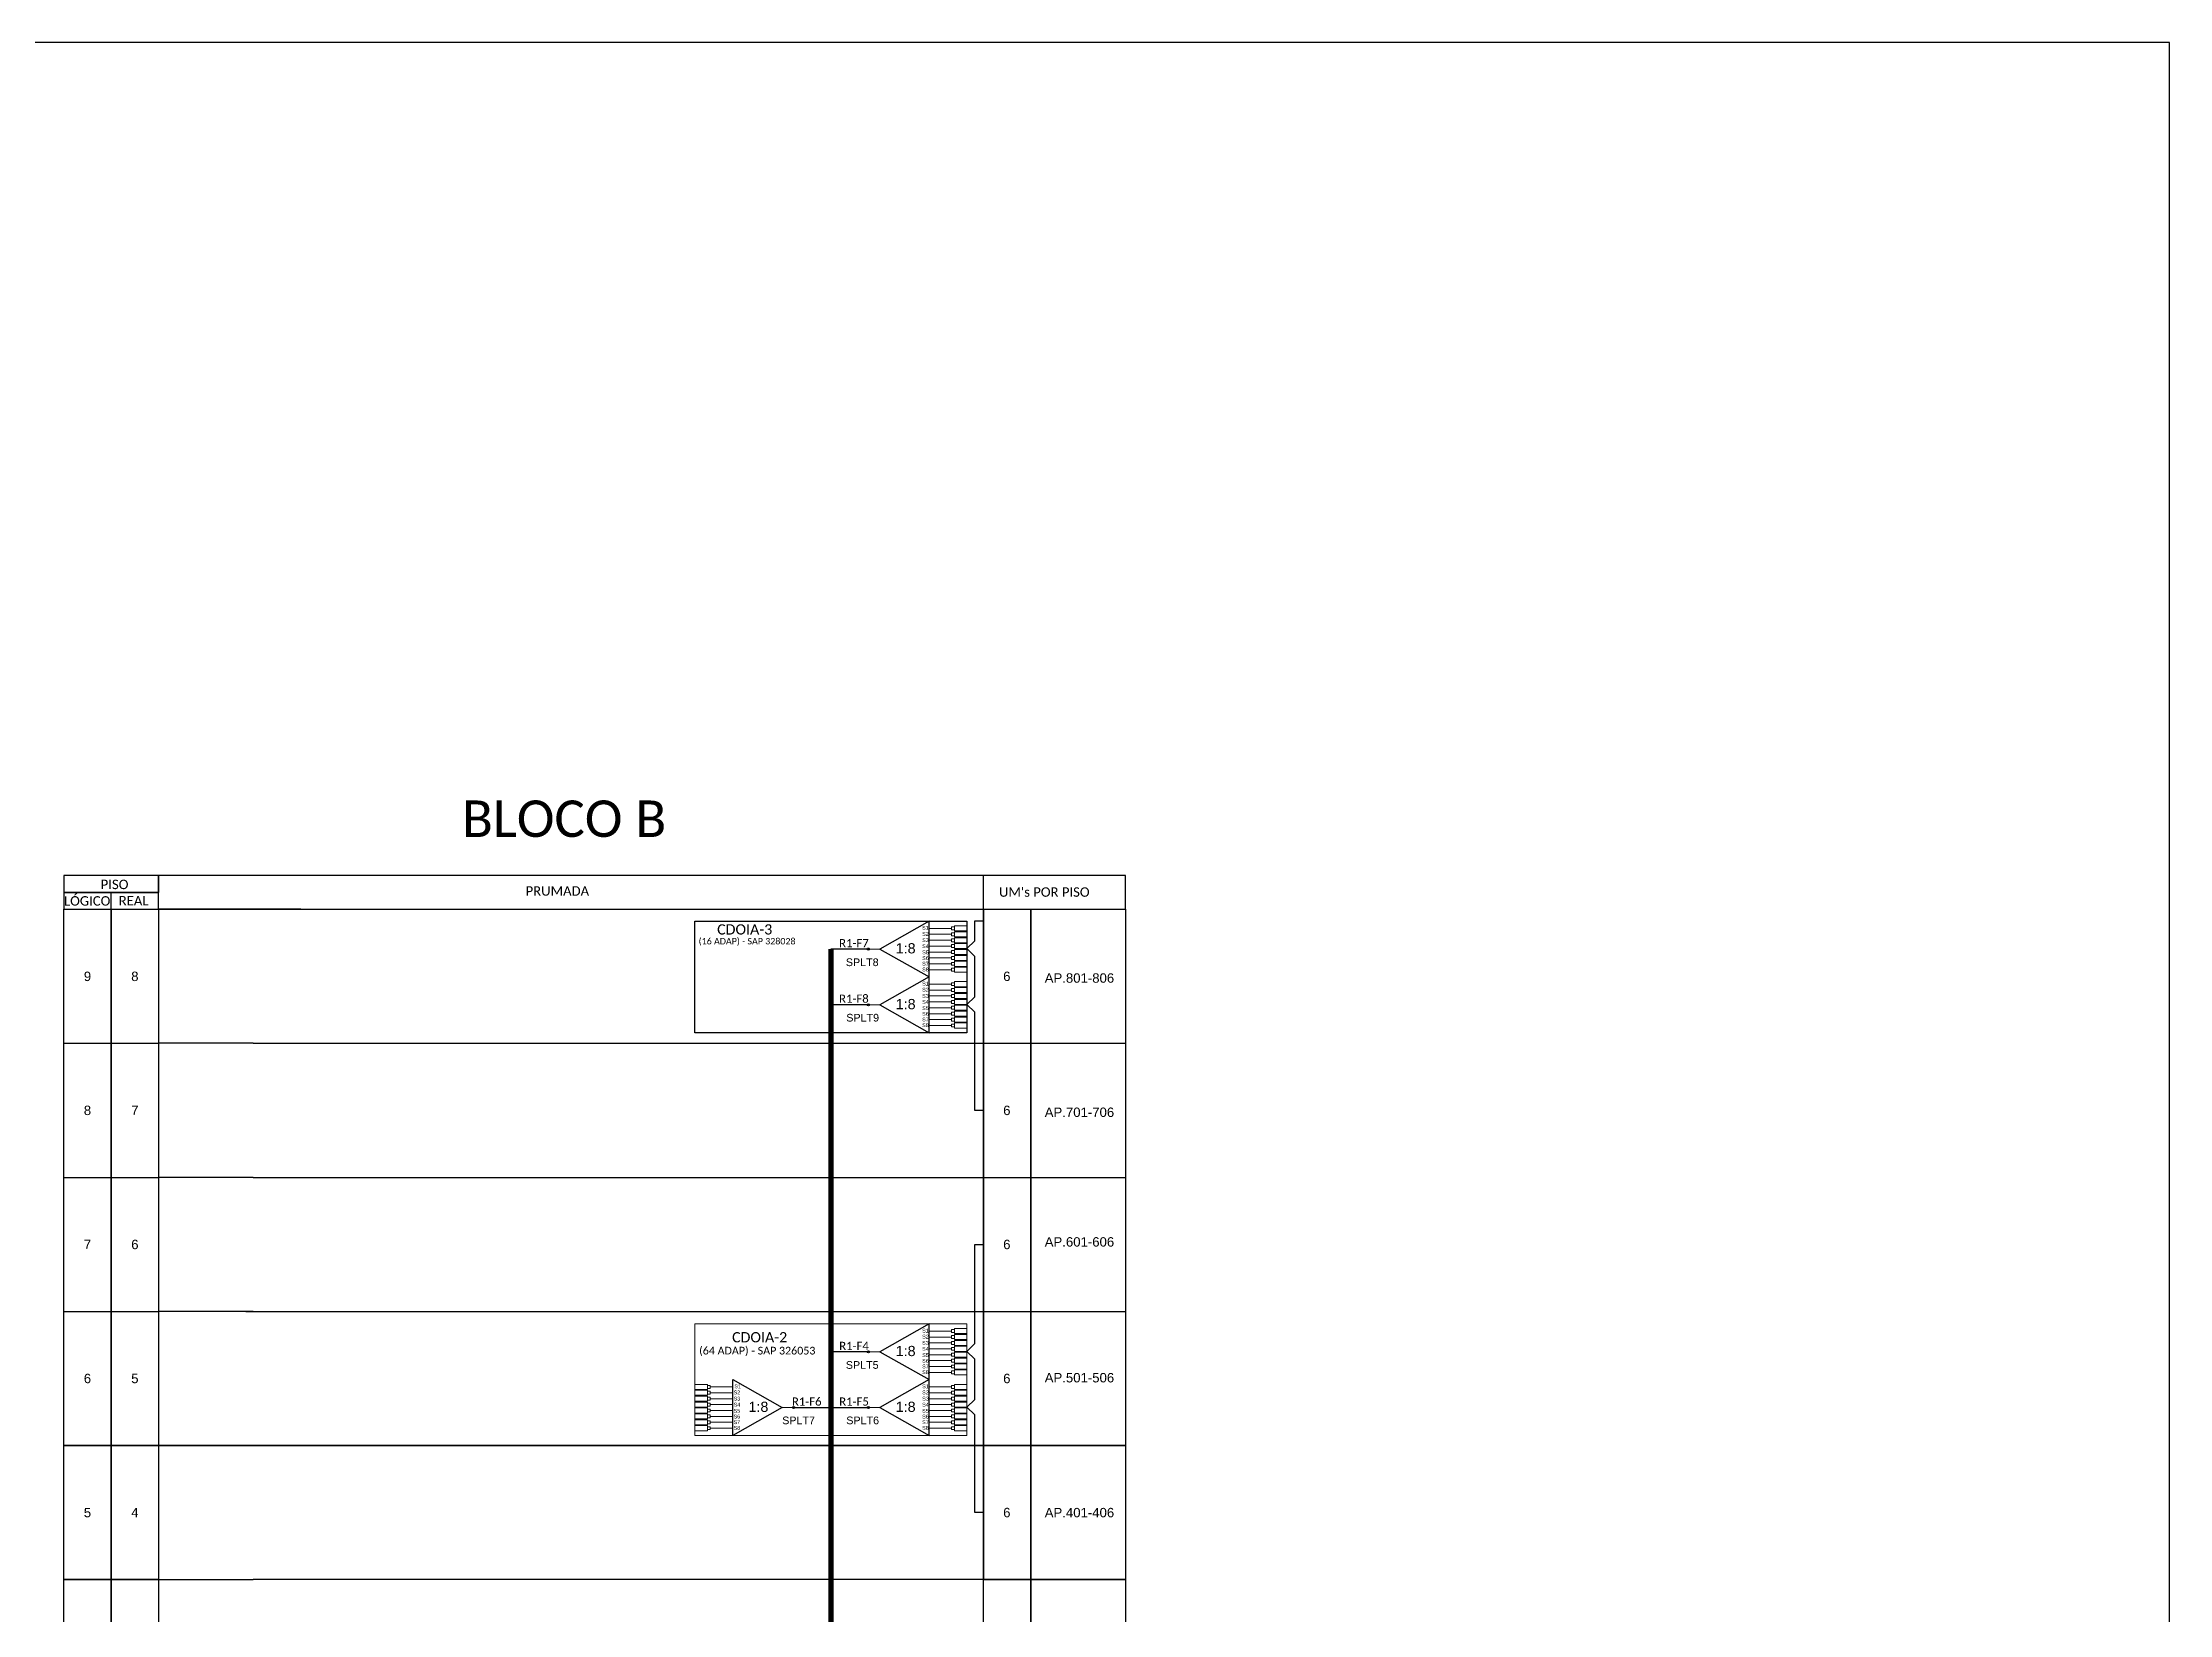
# Paper-space layout 'CDOI-23535-23536' of a CAD drawing. Extents: x 1042 to 2895, y 14 to 608.
# Drawn here: x 2479.8 to 2895.4, y 300.8 to 607.9 of the extents above; entities that cross this region are included whole.
import ezdxf
from ezdxf.enums import TextEntityAlignment as Align

# ---------------------------------------------------------------- set-up
doc = ezdxf.new("R2010")
doc.units = ezdxf.units.DM
doc.header["$MEASUREMENT"] = 0
doc.header["$PDMODE"] = 33
doc.header["$PDSIZE"] = 1e-05
doc.layers.add('cerco área', color=2, linetype='Continuous')
doc.styles.add('ARIAL', font='arial.ttf')
doc.styles.add('WMF-Calibri0', font='calibri.ttf')

# ---------------------------------------------------------------- blocks, each defined once
blk = doc.blocks.new('LEG_64ADAP_ESQ')
blk.add_point((0, 0))
at = {"color": 1, "style": 'WMF-Calibri0', "flags": 4}
blk.add_attdef('CDO', (-4.08, -3.61), '', height=2, dxfattribs=at)
blk.add_attdef('MODELO', text='', height=1.5, dxfattribs=at).set_placement((-1.47, -5.97), align=Align.CENTER)
blk = doc.blocks.new('SPLITTER_')
blk.add_point((0, 0))
at = {"style": 'ARIAL', "flags": 4}
blk.add_attdef('SPLT', (0, -3.26), '', height=1.5, dxfattribs=at)

psp = doc.layouts.new('CDOI-23535-23536')

# ---------------------------------------------------------------- hatches: boundary and pattern name
h = psp.add_hatch(color=3)
h.dxf.hatch_style = 1
edge = h.paths.add_edge_path()
edge.add_arc((2641.14, 430.81), 0.205, 0, 360)
h = psp.add_hatch(color=3)
h.dxf.hatch_style = 1
edge = h.paths.add_edge_path()
edge.add_arc((2641.14, 419.91), 0.205, 0, 360)
h = psp.add_hatch(color=3)
h.dxf.hatch_style = 1
edge = h.paths.add_edge_path()
edge.add_arc((2641.15, 352.12), 0.205, 0, 360)
h = psp.add_hatch(color=3)
h.dxf.hatch_style = 1
edge = h.paths.add_edge_path()
edge.add_arc((2626.54, 341.22), 0.205, 0, 360)
h = psp.add_hatch(color=3)
h.dxf.hatch_style = 1
edge = h.paths.add_edge_path()
edge.add_arc((2641.15, 341.22), 0.205, 0, 360)

# ---------------------------------------------------------------- linework, layer by layer
at = {"color": 0}
for p, q in [((2483.94, 438.58), (2493.2, 438.58)), ((2483.94, 412.39), (2483.94, 438.58)), ((2483.94, 438.58), (2493.2, 438.58)), ((2493.2, 438.58), (2493.2, 412.39)), ((2493.2, 438.58), (2502.46, 438.58)), ((2493.2, 412.39), (2493.2, 438.58)), ((2493.2, 438.58), (2502.46, 438.58)), ((2502.46, 438.58), (2502.46, 412.39)), ((2520.97, 438.58), (2502.46, 438.58)), ((2502.46, 438.58), (2502.46, 412.39)), ((2520.97, 438.58), (2502.46, 438.58)), ((2530.23, 438.58), (2520.97, 438.58)), ((2530.23, 438.58), (2520.97, 438.58)), ((2530.23, 438.58), (2663.62, 438.58)), ((2530.23, 438.58), (2663.62, 438.58)), ((2663.62, 438.58), (2663.62, 412.39)), ((2663.62, 438.58), (2672.88, 438.58)), ((2663.62, 412.39), (2663.62, 438.58)), ((2663.62, 438.58), (2672.88, 438.58)), ((2672.88, 438.58), (2691.39, 438.58)), ((2672.88, 412.39), (2672.88, 438.58)), ((2672.88, 438.58), (2672.88, 412.39)), ((2672.88, 438.58), (2691.39, 438.58)), ((2691.39, 438.58), (2691.39, 412.39)), ((2483.94, 412.39), (2493.2, 412.39)), ((2483.94, 386.19), (2483.94, 412.39)), ((2493.2, 412.39), (2493.2, 386.19)), ((2493.2, 412.39), (2502.46, 412.39)), ((2493.2, 386.19), (2493.2, 412.39)), ((2502.46, 412.39), (2502.46, 386.19)), ((2520.97, 412.39), (2502.46, 412.39)), ((2502.46, 412.39), (2502.46, 386.19)), ((2520.97, 412.39), (2663.62, 412.39)), ((2663.62, 412.39), (2663.62, 386.19)), ((2663.62, 412.39), (2672.88, 412.39)), ((2663.62, 386.19), (2663.62, 412.39)), ((2672.88, 412.39), (2691.39, 412.39)), ((2672.88, 386.19), (2672.88, 412.39)), ((2672.88, 412.39), (2672.88, 386.19)), ((2691.39, 412.39), (2691.39, 384.7)), ((2483.94, 386.19), (2493.2, 386.19)), ((2483.94, 360), (2483.94, 386.19)), ((2493.2, 386.19), (2493.2, 360)), ((2493.2, 386.19), (2502.46, 386.19)), ((2493.2, 360), (2493.2, 386.19)), ((2502.46, 386.19), (2502.46, 360)), ((2520.97, 386.19), (2502.46, 386.19)), ((2502.46, 386.19), (2502.46, 360)), ((2520.97, 386.19), (2663.62, 386.19)), ((2663.62, 386.19), (2663.62, 360)), ((2663.62, 386.19), (2672.88, 386.19)), ((2663.62, 360), (2663.62, 386.19)), ((2672.88, 386.19), (2691.39, 386.19)), ((2672.88, 360), (2672.88, 386.19)), ((2672.88, 386.19), (2672.88, 360)), ((2691.39, 384.7), (2691.39, 358.51)), ((2483.94, 360), (2493.2, 360)), ((2483.94, 333.8), (2483.94, 360)), ((2493.2, 360), (2493.2, 333.8)), ((2493.2, 360), (2502.46, 360)), ((2493.2, 333.8), (2493.2, 360)), ((2502.46, 360), (2502.46, 333.8)), ((2520.97, 360), (2502.46, 360)), ((2502.46, 360), (2502.46, 333.8)), ((2519.51, 360), (2663.62, 360)), ((2663.62, 360), (2663.62, 333.8)), ((2663.62, 360), (2672.88, 360)), ((2663.62, 333.8), (2663.62, 360)), ((2672.88, 360), (2691.39, 360)), ((2672.88, 333.8), (2672.88, 360)), ((2672.88, 360), (2672.88, 333.8)), ((2691.39, 358.51), (2691.39, 332.31)), ((2483.94, 333.8), (2493.2, 333.8)), ((2483.94, 307.61), (2483.94, 333.8)), ((2493.2, 333.8), (2483.94, 333.8)), ((2493.2, 333.8), (2493.2, 307.61)), ((2493.2, 333.8), (2502.46, 333.8)), ((2493.2, 307.61), (2493.2, 333.8)), ((2502.46, 333.8), (2493.2, 333.8)), ((2502.46, 333.8), (2502.46, 307.61)), ((2520.97, 333.8), (2502.46, 333.8)), ((2502.46, 333.8), (2502.46, 307.61)), ((2502.46, 333.8), (2520.97, 333.8)), ((2520.97, 333.8), (2663.62, 333.8)), ((2663.62, 333.8), (2520.97, 333.8)), ((2663.62, 333.8), (2663.62, 307.61)), ((2663.62, 333.8), (2672.88, 333.8)), ((2663.62, 307.61), (2663.62, 333.8)), ((2672.88, 333.8), (2663.62, 333.8)), ((2672.88, 333.8), (2691.39, 333.8)), ((2672.88, 307.61), (2672.88, 333.8)), ((2672.88, 333.8), (2672.88, 307.61)), ((2691.39, 333.8), (2672.88, 333.8)), ((2691.39, 332.31), (2691.39, 306.12)), ((2493.2, 307.61), (2483.94, 307.61)), ((2502.46, 307.61), (2493.2, 307.61)), ((2502.46, 307.61), (2520.97, 307.61)), ((2663.62, 307.61), (2520.97, 307.61)), ((2672.88, 307.61), (2663.62, 307.61)), ((2691.39, 307.61), (2672.88, 307.61))]:
    psp.add_line(p, q, dxfattribs=at)
for points in [[(2056.8, 13.95), (2895.36, 13.95), (2895.36, 607.95), (2056.8, 607.95), (2056.8, 13.95)], [(2502.46, 438.58), (2691.39, 438.58), (2691.39, 445.16), (2502.46, 445.16), (2502.46, 445.16), (2502.46, 441.87)], [(2663.61, 438.58), (2663.61, 445.16)], [(2493.2, 438.58), (2493.2, 441.87)]]:
    psp.add_lwpolyline(points)
for points in [[(2483.94, 441.87), (2502.46, 441.87), (2502.46, 445.16), (2483.94, 445.16)], [(2483.94, 438.58), (2502.46, 438.58), (2502.46, 441.87), (2483.94, 441.87)]]:
    psp.add_lwpolyline(points, close=True)
at = {"color": 1}
for points in [[(2660.4, 414.46), (2660.4, 414.46), (2660.4, 414.46), (2607.27, 414.46), (2607.27, 436.26), (2607.27, 436.26)], [(2653.03, 436.26), (2643.37, 430.81), (2653.03, 425.36), (2653.03, 436.26)], [(2653.03, 425.36), (2643.37, 419.91), (2653.03, 414.46), (2653.03, 425.36)], [(2653.03, 357.57), (2643.37, 352.12), (2653.03, 346.67), (2653.03, 357.57)], [(2614.64, 346.67), (2624.31, 341.22), (2614.64, 335.77), (2614.64, 346.67)], [(2653.03, 346.67), (2643.37, 341.22), (2653.03, 335.77), (2653.03, 346.67)]]:
    psp.add_lwpolyline(points, dxfattribs=at)
psp.add_lwpolyline([(2607.27, 436.26), (2660.4, 436.26), (2660.4, 414.46), (2607.27, 414.46)], close=True, dxfattribs=at)
at = {"color": 3, "lineweight": 0}
for points in [[(2657.41, 434.85), (2653.03, 434.85)], [(2653.03, 433.69), (2657.41, 433.69)], [(2653.03, 432.54), (2657.41, 432.54)], [(2657.99, 435.34), (2657.99, 434.35)], [(2657.99, 435.34), (2660.4, 435.34)], [(2657.99, 434.35), (2660.4, 434.35)], [(2657.99, 434.19), (2657.99, 433.2)], [(2657.99, 434.19), (2660.4, 434.19)], [(2657.99, 433.2), (2660.4, 433.2)], [(2657.99, 433.03), (2657.99, 432.05)], [(2657.99, 433.03), (2660.4, 433.03)], [(2653.03, 431.39), (2657.41, 431.39)], [(2653.03, 430.23), (2657.41, 430.23)], [(2653.03, 429.08), (2657.41, 429.08)], [(2657.99, 432.05), (2660.4, 432.05)], [(2657.99, 431.88), (2657.99, 430.89)], [(2657.99, 431.88), (2660.4, 431.88)], [(2657.99, 430.89), (2660.4, 430.89)], [(2657.99, 430.73), (2657.99, 429.74)], [(2657.99, 430.73), (2660.4, 430.73)], [(2657.99, 429.74), (2660.4, 429.74)], [(2657.99, 429.57), (2657.99, 428.59)], [(2657.99, 429.57), (2660.4, 429.57)], [(2657.99, 428.59), (2660.4, 428.59)], [(2657.99, 428.42), (2657.99, 427.43)], [(2657.99, 428.42), (2660.4, 428.42)], [(2653.03, 427.93), (2657.41, 427.93)], [(2653.03, 426.77), (2657.41, 426.77)], [(2657.41, 423.95), (2653.03, 423.95)], [(2657.99, 427.43), (2660.4, 427.43)], [(2657.99, 427.27), (2657.99, 426.28)], [(2657.99, 427.27), (2660.4, 427.27)], [(2657.99, 426.28), (2660.4, 426.28)], [(2657.99, 424.44), (2657.99, 423.46)], [(2657.99, 424.44), (2660.4, 424.44)], [(2653.03, 422.8), (2657.41, 422.8)], [(2653.03, 421.64), (2657.41, 421.64)], [(2653.03, 420.49), (2657.41, 420.49)], [(2657.99, 423.46), (2660.4, 423.46)], [(2657.99, 423.29), (2657.99, 422.3)], [(2657.99, 423.29), (2660.4, 423.29)], [(2657.99, 422.3), (2660.4, 422.3)], [(2657.99, 422.14), (2657.99, 421.15)], [(2657.99, 422.14), (2660.4, 422.14)], [(2657.99, 421.15), (2660.4, 421.15)], [(2657.99, 420.98), (2657.99, 420)], [(2657.99, 420.98), (2660.4, 420.98)], [(2657.99, 420), (2660.4, 420)], [(2657.99, 419.83), (2657.99, 418.84)], [(2657.99, 419.83), (2660.4, 419.83)], [(2653.03, 419.34), (2657.41, 419.34)], [(2653.03, 418.18), (2657.41, 418.18)], [(2653.03, 417.03), (2657.41, 417.03)], [(2653.03, 415.88), (2657.41, 415.88)], [(2657.99, 418.84), (2660.4, 418.84)], [(2657.99, 418.68), (2657.99, 417.69)], [(2657.99, 418.68), (2660.4, 418.68)], [(2657.99, 417.69), (2660.4, 417.69)], [(2657.99, 417.52), (2657.99, 416.54)], [(2657.99, 417.52), (2660.4, 417.52)], [(2657.99, 416.54), (2660.4, 416.54)], [(2657.99, 416.37), (2657.99, 415.38)], [(2657.99, 416.37), (2660.4, 416.37)], [(2657.99, 415.38), (2660.4, 415.38)], [(2657.41, 356.15), (2653.03, 356.15)], [(2653.03, 355), (2657.41, 355)], [(2653.03, 353.85), (2657.41, 353.85)], [(2657.99, 356.65), (2657.99, 355.66)], [(2657.99, 356.65), (2660.4, 356.65)], [(2657.99, 355.66), (2660.4, 355.66)], [(2657.99, 355.49), (2657.99, 354.51)], [(2657.99, 355.49), (2660.4, 355.49)], [(2657.99, 354.51), (2660.4, 354.51)], [(2657.99, 354.34), (2657.99, 353.35)], [(2657.99, 354.34), (2660.4, 354.34)], [(2657.99, 353.35), (2660.4, 353.35)], [(2653.03, 352.69), (2657.41, 352.69)], [(2653.03, 351.54), (2657.41, 351.54)], [(2653.03, 350.39), (2657.41, 350.39)], [(2653.03, 349.24), (2657.41, 349.24)], [(2657.99, 353.19), (2657.99, 352.2)], [(2657.99, 353.19), (2660.4, 353.19)], [(2657.99, 352.2), (2660.4, 352.2)], [(2657.99, 352.04), (2657.99, 351.05)], [(2657.99, 352.04), (2660.4, 352.04)], [(2657.99, 351.05), (2660.4, 351.05)], [(2657.99, 350.88), (2657.99, 349.9)], [(2657.99, 350.88), (2660.4, 350.88)], [(2657.99, 349.9), (2660.4, 349.9)], [(2657.99, 349.73), (2657.99, 348.74)], [(2657.99, 349.73), (2660.4, 349.73)], [(2609.69, 345.75), (2607.27, 345.75)], [(2609.69, 345.75), (2609.69, 344.76)], [(2610.26, 345.26), (2614.64, 345.26)], [(2653.03, 348.08), (2657.41, 348.08)], [(2657.41, 345.26), (2653.03, 345.26)], [(2657.99, 348.74), (2660.4, 348.74)], [(2657.99, 348.58), (2657.99, 347.59)], [(2657.99, 348.58), (2660.4, 348.58)], [(2657.99, 347.59), (2660.4, 347.59)], [(2657.99, 345.75), (2657.99, 344.76)], [(2657.99, 345.75), (2660.4, 345.75)], [(2609.69, 344.76), (2607.27, 344.76)], [(2609.69, 344.6), (2607.27, 344.6)], [(2609.69, 343.61), (2607.27, 343.61)], [(2609.69, 343.44), (2607.27, 343.44)], [(2609.69, 342.46), (2607.27, 342.46)], [(2609.69, 342.29), (2607.27, 342.29)], [(2609.69, 341.3), (2607.27, 341.3)], [(2609.69, 341.14), (2607.27, 341.14)], [(2609.69, 344.6), (2609.69, 343.61)], [(2609.69, 343.44), (2609.69, 342.46)], [(2609.69, 342.29), (2609.69, 341.3)], [(2609.69, 341.14), (2609.69, 340.15)], [(2614.64, 344.1), (2610.26, 344.1)], [(2614.64, 342.95), (2610.26, 342.95)], [(2614.64, 341.8), (2610.26, 341.8)], [(2653.03, 344.1), (2657.41, 344.1)], [(2653.03, 342.95), (2657.41, 342.95)], [(2653.03, 341.8), (2657.41, 341.8)], [(2657.99, 344.76), (2660.4, 344.76)], [(2657.99, 344.6), (2657.99, 343.61)], [(2657.99, 344.6), (2660.4, 344.6)], [(2657.99, 343.61), (2660.4, 343.61)], [(2657.99, 343.44), (2657.99, 342.46)], [(2657.99, 343.44), (2660.4, 343.44)], [(2657.99, 342.46), (2660.4, 342.46)], [(2657.99, 342.29), (2657.99, 341.3)], [(2657.99, 342.29), (2660.4, 342.29)], [(2657.99, 341.3), (2660.4, 341.3)], [(2657.99, 341.14), (2657.99, 340.15)], [(2657.99, 341.14), (2660.4, 341.14)], [(2609.69, 340.15), (2607.27, 340.15)], [(2609.69, 339.99), (2607.27, 339.99)], [(2609.69, 339), (2607.27, 339)], [(2609.69, 338.83), (2607.27, 338.83)], [(2609.69, 337.85), (2607.27, 337.85)], [(2609.69, 337.68), (2607.27, 337.68)], [(2609.69, 339.99), (2609.69, 339)], [(2609.69, 338.83), (2609.69, 337.85)], [(2609.69, 337.68), (2609.69, 336.69)], [(2614.64, 340.65), (2610.26, 340.65)], [(2614.64, 339.49), (2610.26, 339.49)], [(2614.64, 338.34), (2610.26, 338.34)], [(2614.64, 337.19), (2610.26, 337.19)], [(2653.03, 340.65), (2657.41, 340.65)], [(2653.03, 339.49), (2657.41, 339.49)], [(2653.03, 338.34), (2657.41, 338.34)], [(2653.03, 337.19), (2657.41, 337.19)], [(2657.99, 340.15), (2660.4, 340.15)], [(2657.99, 339.99), (2657.99, 339)], [(2657.99, 339.99), (2660.4, 339.99)], [(2657.99, 339), (2660.4, 339)], [(2657.99, 338.83), (2657.99, 337.85)], [(2657.99, 338.83), (2660.4, 338.83)], [(2657.99, 337.85), (2660.4, 337.85)], [(2657.99, 337.68), (2657.99, 336.69)], [(2657.99, 337.68), (2660.4, 337.68)], [(2657.99, 336.69), (2660.4, 336.69)]]:
    psp.add_lwpolyline(points, dxfattribs=at)
for points in [[(2657.41, 435.13), (2657.99, 435.13), (2657.99, 434.56), (2657.41, 434.56)], [(2657.41, 433.98), (2657.99, 433.98), (2657.99, 433.41), (2657.41, 433.41)], [(2657.41, 432.83), (2657.99, 432.83), (2657.99, 432.25), (2657.41, 432.25)], [(2657.41, 431.67), (2657.99, 431.67), (2657.99, 431.1), (2657.41, 431.1)], [(2657.41, 430.52), (2657.99, 430.52), (2657.99, 429.95), (2657.41, 429.95)], [(2657.41, 429.37), (2657.99, 429.37), (2657.99, 428.79), (2657.41, 428.79)], [(2657.41, 428.21), (2657.99, 428.21), (2657.99, 427.64), (2657.41, 427.64)], [(2657.41, 427.06), (2657.99, 427.06), (2657.99, 426.49), (2657.41, 426.49)], [(2657.41, 424.24), (2657.99, 424.24), (2657.99, 423.66), (2657.41, 423.66)], [(2657.41, 423.08), (2657.99, 423.08), (2657.99, 422.51), (2657.41, 422.51)], [(2657.41, 421.93), (2657.99, 421.93), (2657.99, 421.36), (2657.41, 421.36)], [(2657.41, 420.78), (2657.99, 420.78), (2657.99, 420.2), (2657.41, 420.2)], [(2657.41, 419.62), (2657.99, 419.62), (2657.99, 419.05), (2657.41, 419.05)], [(2657.41, 418.47), (2657.99, 418.47), (2657.99, 417.9), (2657.41, 417.9)], [(2657.41, 417.32), (2657.99, 417.32), (2657.99, 416.74), (2657.41, 416.74)], [(2657.41, 416.16), (2657.99, 416.16), (2657.99, 415.59), (2657.41, 415.59)], [(2657.41, 356.44), (2657.99, 356.44), (2657.99, 355.87), (2657.41, 355.87)], [(2657.41, 355.29), (2657.99, 355.29), (2657.99, 354.71), (2657.41, 354.71)], [(2657.41, 354.13), (2657.99, 354.13), (2657.99, 353.56), (2657.41, 353.56)], [(2657.41, 352.98), (2657.99, 352.98), (2657.99, 352.41), (2657.41, 352.41)], [(2657.41, 351.83), (2657.99, 351.83), (2657.99, 351.26), (2657.41, 351.26)], [(2657.41, 350.68), (2657.99, 350.68), (2657.99, 350.1), (2657.41, 350.1)], [(2657.41, 349.52), (2657.99, 349.52), (2657.99, 348.95), (2657.41, 348.95)], [(2610.26, 345.54), (2609.69, 345.54), (2609.69, 344.97), (2610.26, 344.97)], [(2657.41, 348.37), (2657.99, 348.37), (2657.99, 347.8), (2657.41, 347.8)], [(2657.41, 345.54), (2657.99, 345.54), (2657.99, 344.97), (2657.41, 344.97)], [(2610.26, 344.39), (2609.69, 344.39), (2609.69, 343.82), (2610.26, 343.82)], [(2610.26, 343.24), (2609.69, 343.24), (2609.69, 342.66), (2610.26, 342.66)], [(2610.26, 342.08), (2609.69, 342.08), (2609.69, 341.51), (2610.26, 341.51)], [(2610.26, 340.93), (2609.69, 340.93), (2609.69, 340.36), (2610.26, 340.36)], [(2657.41, 344.39), (2657.99, 344.39), (2657.99, 343.82), (2657.41, 343.82)], [(2657.41, 343.24), (2657.99, 343.24), (2657.99, 342.66), (2657.41, 342.66)], [(2657.41, 342.08), (2657.99, 342.08), (2657.99, 341.51), (2657.41, 341.51)], [(2657.41, 340.93), (2657.99, 340.93), (2657.99, 340.36), (2657.41, 340.36)], [(2610.26, 339.78), (2609.69, 339.78), (2609.69, 339.21), (2610.26, 339.21)], [(2610.26, 338.63), (2609.69, 338.63), (2609.69, 338.05), (2610.26, 338.05)], [(2610.26, 337.47), (2609.69, 337.47), (2609.69, 336.9), (2610.26, 336.9)], [(2657.41, 339.78), (2657.99, 339.78), (2657.99, 339.21), (2657.41, 339.21)], [(2657.41, 338.63), (2657.99, 338.63), (2657.99, 338.05), (2657.41, 338.05)], [(2657.41, 337.47), (2657.99, 337.47), (2657.99, 336.9), (2657.41, 336.9)]]:
    psp.add_lwpolyline(points, close=True, dxfattribs=at)
at = {"color": 3}
for points in [[(2661.97, 422.66), (2661.97, 422.66), (2661.97, 429.38), (2660.4, 430.89), (2661.97, 432.4), (2661.97, 436.3), (2663.62, 436.3)], [(2663.62, 399.29), (2661.97, 399.29), (2661.97, 418.49), (2660.4, 420), (2661.97, 421.5), (2661.97, 422.66)], [(2661.97, 343.97), (2661.97, 343.97), (2661.97, 350.69), (2660.4, 352.2), (2661.97, 353.71), (2661.97, 373.09), (2663.62, 373.09)], [(2663.62, 320.7), (2661.97, 320.7), (2661.97, 339.8), (2660.4, 341.3), (2661.97, 342.81), (2661.97, 343.97)]]:
    psp.add_lwpolyline(points, dxfattribs=at)
at = {"color": 5, "const_width": 1}
for points in [[(2633.84, 341.22), (2633.84, 430.81)], [(2633.84, 341.22), (2633.84, 197.81)]]:
    psp.add_lwpolyline(points, dxfattribs=at)
at = {"color": 5}
for points in [[(2640.94, 430.81), (2633.84, 430.81)], [(2640.94, 419.91), (2633.84, 419.91)], [(2641.14, 352.12), (2633.84, 352.12)], [(2626.53, 341.22), (2641.14, 341.22)]]:
    psp.add_lwpolyline(points, dxfattribs=at)
at = {"color": 1, "lineweight": 0}
for points in [[(2643.37, 430.81), (2641.14, 430.81)], [(2643.37, 419.91), (2641.14, 419.91)], [(2643.37, 352.12), (2641.14, 352.12)], [(2624.31, 341.22), (2626.53, 341.22)], [(2643.37, 341.22), (2641.14, 341.22)]]:
    psp.add_lwpolyline(points, dxfattribs=at)
psp.add_lwpolyline([(2607.27, 357.57), (2660.4, 357.57), (2660.4, 335.77), (2607.27, 335.77)], close=True, dxfattribs=at)
at = {"color": 0}
for points in [[(2483.94, 307.61), (2493.2, 307.61), (2493.2, 281.41), (2483.94, 281.41)], [(2493.2, 307.61), (2502.46, 307.61), (2502.46, 281.41), (2493.2, 281.41)], [(2663.62, 307.61), (2672.88, 307.61), (2672.88, 281.41), (2663.62, 281.41)], [(2672.88, 307.61), (2691.39, 307.61), (2691.39, 281.41), (2672.88, 281.41)]]:
    psp.add_lwpolyline(points, close=True, dxfattribs=at)
at = {"color": 3}
for centre in [(2641.14, 430.81), (2641.14, 419.91), (2641.15, 352.12), (2626.54, 341.22), (2641.15, 341.22)]:
    psp.add_circle(centre, 0.205, dxfattribs=at)
for p in [(2643.37, 430.81), (2643.37, 352.12), (2624.31, 341.22)]:
    psp.add_point(p)
at = {"layer": 'cerco área', "color": 3, "lineweight": 0}
psp.add_lwpolyline([(2609.69, 336.68), (2607.27, 336.68)], dxfattribs=at)

# ---------------------------------------------------------------- block references
ref = psp.add_blockref('SPLITTER_', (2643.37, 419.91), dxfattribs=dict(xscale=-1))
ref.add_attrib('SPLT', 'SPLT9', (2636.83, 416.65), dxfattribs={"height": 1.5, "style": 'ARIAL'})
ref = psp.add_blockref('LEG_64ADAP_ESQ', (2620.91, 357.57))
ref.add_attrib('CDO', 'CDOIA-2', (2614.52, 353.96), dxfattribs={"color": 1, "height": 2, "style": 'WMF-Calibri0'})
ref.add_attrib('MODELO', '(64 ADAP) - SAP 326053', dxfattribs={"color": 1, "height": 1.5, "style": 'WMF-Calibri0'}).set_placement((2619.44, 351.59), align=Align.CENTER)
ref = psp.add_blockref('SPLITTER_', (2643.37, 341.22), dxfattribs=dict(xscale=-1))
ref.add_attrib('SPLT', 'SPLT6', (2636.83, 337.96), dxfattribs={"height": 1.5, "style": 'ARIAL'})

# ---------------------------------------------------------------- texts
for s, height, style, p in [('BLOCO B ', 7.131, 'WMF-Calibri0', (2561.74, 452.71)), ('  LÓGICO', 1.84, 'WMF-Calibri0', (2482.68, 439.3)), ('     PISO', 1.84, 'WMF-Calibri0', (2487.91, 442.52)), ('    REAL', 1.84, 'WMF-Calibri0', (2492.08, 439.34)), ('PRUMADA', 1.84, 'WMF-Calibri0', (2574.17, 441.24)), ("UM's POR PISO", 1.84, 'WMF-Calibri0', (2666.67, 441.03)), ('SPLT7', 1.5, 'ARIAL', (2624.31, 337.96))]:
    psp.add_text(s, height=height, dxfattribs=dict(style=style)).set_placement(p)
at = {"color": 1, "style": 'WMF-Calibri0'}
psp.add_text('(16 ADAP) - SAP 328028', height=1.25, dxfattribs=at).set_placement((2617.45, 431.72), align=Align.CENTER)
at = {"color": 1}
for s, height, style, p in [('CDOIA-3', 2, 'WMF-Calibri0', (2611.6, 433.65)), ('S1', 0.75, 'ARIAL', (2651.66, 434.58)), ('S2', 0.75, 'ARIAL', (2651.66, 433.39)), ('S3', 0.75, 'ARIAL', (2651.66, 432.18)), ('1:8', 2, 'ARIAL', (2646.49, 429.96)), ('S4', 0.75, 'ARIAL', (2651.66, 431)), ('S5', 0.75, 'ARIAL', (2651.66, 429.79)), ('S6', 0.75, 'ARIAL', (2651.66, 428.67)), ('S7', 0.75, 'ARIAL', (2651.66, 427.57)), ('S8', 0.75, 'ARIAL', (2651.66, 426.45)), ('S1', 0.75, 'ARIAL', (2651.66, 423.68)), ('1:8', 2, 'ARIAL', (2646.49, 419.06)), ('S2', 0.75, 'ARIAL', (2651.66, 422.49)), ('S3', 0.75, 'ARIAL', (2651.66, 421.28)), ('S4', 0.75, 'ARIAL', (2651.66, 420.1)), ('S5', 0.75, 'ARIAL', (2651.66, 418.89)), ('S6', 0.75, 'ARIAL', (2651.66, 417.77)), ('S7', 0.75, 'ARIAL', (2651.66, 416.67)), ('S8', 0.75, 'ARIAL', (2651.66, 415.56)), ('1:8', 2, 'ARIAL', (2646.49, 351.27)), ('S1', 0.75, 'ARIAL', (2651.66, 355.88)), ('S2', 0.75, 'ARIAL', (2651.66, 354.7)), ('S3', 0.75, 'ARIAL', (2651.66, 353.49)), ('S4', 0.75, 'ARIAL', (2651.66, 352.31)), ('S5', 0.75, 'ARIAL', (2651.66, 351.1)), ('S6', 0.75, 'ARIAL', (2651.66, 349.98)), ('S7', 0.75, 'ARIAL', (2651.66, 348.88)), ('S1', 0.75, 'ARIAL', (2614.97, 344.99)), ('S8', 0.75, 'ARIAL', (2651.66, 347.76)), ('S1', 0.75, 'ARIAL', (2651.66, 344.99)), ('S3', 0.75, 'ARIAL', (2614.82, 342.59)), ('S4', 0.75, 'ARIAL', (2614.83, 341.41)), ('S5', 0.75, 'ARIAL', (2614.82, 340.2)), ('S2', 0.75, 'ARIAL', (2614.83, 343.8)), ('1:8', 2, 'ARIAL', (2617.73, 340.37)), ('1:8', 2, 'ARIAL', (2646.49, 340.37)), ('S2', 0.75, 'ARIAL', (2651.66, 343.8)), ('S3', 0.75, 'ARIAL', (2651.66, 342.59)), ('S4', 0.75, 'ARIAL', (2651.66, 341.41)), ('S5', 0.75, 'ARIAL', (2651.66, 340.2)), ('S6', 0.75, 'ARIAL', (2614.82, 339.08)), ('S7', 0.75, 'ARIAL', (2614.82, 337.98)), ('S8', 0.75, 'ARIAL', (2614.82, 336.87)), ('S6', 0.75, 'ARIAL', (2651.66, 339.08)), ('S7', 0.75, 'ARIAL', (2651.66, 337.98)), ('S8', 0.75, 'ARIAL', (2651.66, 336.87))]:
    psp.add_text(s, height=height, dxfattribs=dict(at, style=style)).set_placement(p)
at = {"color": 5, "style": 'WMF-Calibri0'}
for s, p in [('R1-F7', (2635.43, 431.17)), ('R1-F8', (2635.42, 420.32)), ('R1-F4', (2635.45, 352.47)), ('R1-F6', (2626.21, 341.59)), ('R1-F5', (2635.45, 341.59))]:
    psp.add_text(s, height=1.6, dxfattribs=at).set_placement(p)
at = {"style": 'ARIAL'}
for s, p in [('SPLT8', (2639.95, 427.48)), ('SPLT5', (2639.95, 348.79))]:
    psp.add_text(s, height=1.5, dxfattribs=at).set_placement(p, align=Align.CENTER)
at = {"color": 0, "style": 'ARIAL'}
for s, p in [('9', (2488.57, 425.48)), ('8', (2497.83, 425.48)), ('6', (2668.2, 425.48)), ('AP.801-806', (2682.39, 425.15)), ('8', (2488.57, 399.29)), ('7', (2497.83, 399.29)), ('6', (2668.2, 399.29)), ('AP.701-706', (2682.39, 398.92)), ('6', (2497.83, 373.09)), ('6', (2668.2, 373.09)), ('AP.601-606', (2682.39, 373.59)), ('7', (2488.57, 373.09)), ('6', (2488.57, 346.9)), ('5', (2497.83, 346.9)), ('6', (2668.2, 346.9)), ('AP.501-506', (2682.39, 347.05)), ('5', (2488.57, 320.7)), ('4', (2497.83, 320.7)), ('6', (2668.2, 320.7)), ('AP.401-406', (2682.39, 320.69))]:
    psp.add_text(s, height=1.84, dxfattribs=at).set_placement(p, align=Align.MIDDLE_CENTER)

doc.saveas('drawing.dxf')
